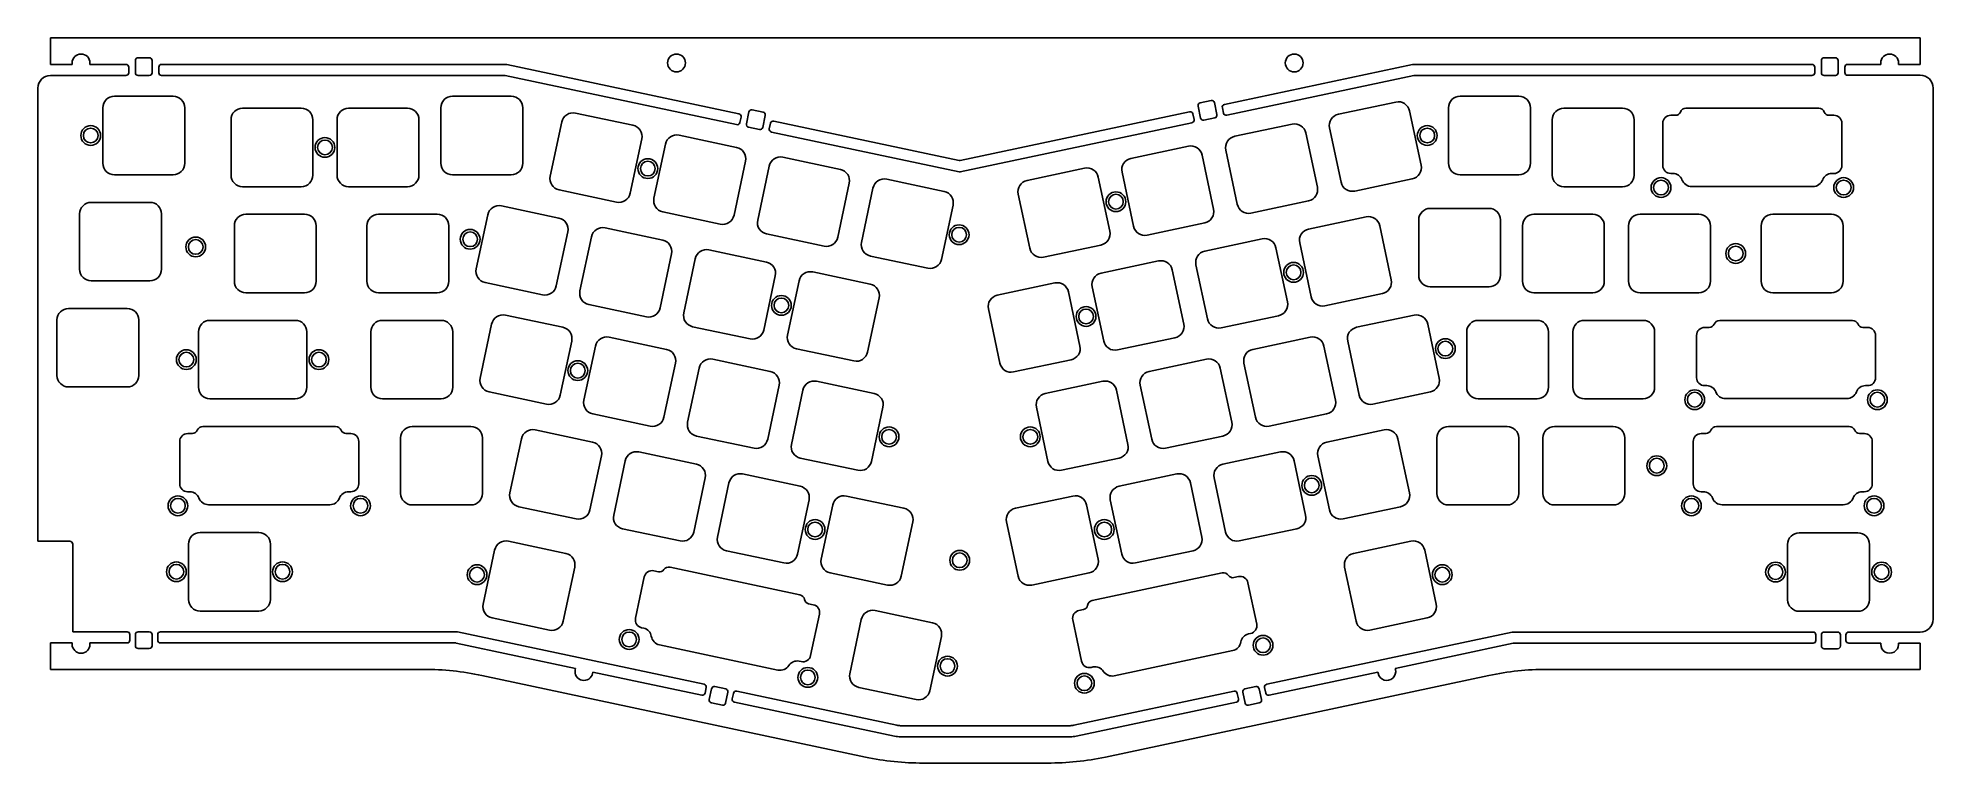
# Model space of a CAD drawing. Header units: millimetres. Extents: x -19 to 321, y -113 to 18.
import ezdxf

# ---------------------------------------------------------------- set-up
doc = ezdxf.new("R2010")
doc.units = ezdxf.units.MM
doc.layers.add('BLACK', color=7, linetype='CONTINUOUS')

msp = doc.modelspace()

# ---------------------------------------------------------------- linework, layer by layer
at = {"layer": 'BLACK', "linetype": 'Continuous'}
for p, q in [((-16.75875, 17.530001), (-16.75875, 12.780001)), ((319.03875, 17.530001), (-16.75875, 17.530001)), ((319.03875, 12.780001), (319.03875, 17.530001)), ((0.999957, 13.980014), (-1.000043, 13.980001)), ((303.77872, 13.980001), (301.77875, 13.980082)), ((-16.75875, 12.780001), (-12.85875, 12.780001)), ((-3.200002, 10.780005), (-16.75875, 10.780004)), ((-12.85875, 12.780001), (-12.85875, 13.030001)), ((-9.65875, 13.030001), (-9.65875, 12.779998)), ((-9.65875, 12.779998), (-3.200074, 12.779998)), ((-2.700045, 12.279977), (-2.700031, 11.279983)), ((-1.5, 13.471729), (-1.500013, 11.279976)), ((-1.000041, 10.780001), (0.99996, 10.780001)), ((1.499931, 11.279955), (1.5, 13.479955)), ((2.7, 12.279977), (2.699987, 11.279977)), ((65.081899, 12.779996), (3.199959, 12.779932)), ((3.19996, 10.780001), (64.924116, 10.780001)), ((64.924116, 10.780001), (106.465753, 1.950054)), ((106.877657, 3.907182), (65.185729, 12.769075)), ((194.083121, 5.587642), (227.873207, 12.769927)), ((228.079526, 10.76912), (194.499067, 3.631373)), ((227.9729, 12.780001), (299.5787, 12.780001)), ((299.573223, 10.779982), (228.180968, 10.780012)), ((300.078787, 12.276418), (300.07875, 11.279982)), ((301.27875, 13.480101), (301.27875, 11.280101)), ((301.278763, 11.280101), (301.27875, 11.280101)), ((301.778909, 10.779964), (303.784186, 10.780001)), ((304.278731, 11.280088), (304.278787, 13.483352)), ((305.478787, 11.328082), (305.47875, 12.280082)), ((305.97875, 12.780082), (311.93875, 12.780001)), ((319.0388, 10.827985), (305.9789, 10.827986)), ((311.93875, 12.780001), (311.93875, 13.030001)), ((315.13875, 13.030001), (315.13875, 12.780001)), ((315.13875, 12.780001), (319.03875, 12.780001)), ((-19.008749, 8.530005), (-19.00875, -72.869999)), ((5.275, 7.050001), (-5.275001, 7.050001)), ((65.984999, 7.050001), (55.434998, 7.050001)), ((246.944999, 7.050001), (236.394998, 7.050001)), ((321.336684, 8.530001), (321.33675, 8.530001)), ((321.336731, -86.869899), (321.33675, 8.530001)), ((-7.35, 4.975001), (-7.35, -4.975)), ((7.35, 4.975001), (7.35, -4.974999)), ((28.294999, 4.910002), (17.744998, 4.910002)), ((47.344999, 4.910002), (36.794998, 4.910002)), ((53.359999, 4.975001), (53.359999, -4.975)), ((68.059999, 4.975001), (68.059999, -4.974999)), ((87.835505, 1.839206), (77.516047, 4.032675)), ((108.686069, 4.238449), (108.228667, 2.086571)), ((111.235373, 4.20773), (109.273776, 4.624702)), ((111.163094, 1.462733), (111.620529, 3.614625)), ((146.631375, -4.498537), (187.822939, 4.256999)), ((188.415997, 3.871862), (188.416011, 3.871865)), ((188.416011, 3.871865), (188.623912, 2.893765)), ((189.340292, 5.295149), (189.797725, 3.143313)), ((191.681878, 6.304051), (189.725418, 5.888137)), ((192.732137, 3.76697), (192.274732, 5.918896)), ((193.905959, 4.016465), (193.697919, 4.994599)), ((193.905986, 4.016471), (193.905959, 4.016465)), ((224.86395, 6.012676), (214.544492, 3.819207)), ((227.325023, 4.414436), (229.393745, -5.318132)), ((234.319999, 4.975001), (234.319999, -4.975)), ((249.019999, 4.975001), (249.019999, -4.974999)), ((265.574999, 4.910001), (255.024998, 4.910001)), ((274.236511, 3.63544), (275.090074, 3.63544)), ((275.090074, 3.635452), (275.090074, 3.63544)), ((276.947374, 4.8876), (300.802574, 4.8876)), ((276.947374, 4.887589), (276.947374, 4.8876)), ((302.659774, 3.63544), (303.525374, 3.63544)), ((15.669999, 2.835002), (15.669999, -7.114999)), ((30.369999, 2.835002), (30.369999, -7.114998)), ((34.719999, 2.835002), (34.719999, -7.114999)), ((49.419999, 2.835002), (49.419999, -7.114998)), ((75.054975, 2.434435), (72.986253, -7.298134)), ((106.469217, -2.121511), (96.149759, 0.071958)), ((107.054909, 2.336122), (107.262784, 3.314149)), ((108.61383, 1.493466), (110.570028, 1.077657)), ((110.570034, 1.077685), (110.570028, 1.077657)), ((112.33692, 1.213369), (112.544829, 2.191603)), ((146.423511, -6.54323), (112.722122, 0.620222)), ((113.142871, 2.575423), (146.423458, -4.498538)), ((188.235102, 2.299926), (146.625238, -6.544522)), ((189.797751, 3.143319), (189.797725, 3.143313)), ((190.390859, 2.758147), (192.350047, 3.17453)), ((206.230239, 2.051959), (195.910781, -0.14151)), ((208.691312, 0.453719), (210.760034, -9.278849)), ((212.946253, 1.358134), (215.014975, -8.374435)), ((252.949999, 2.835001), (252.949999, -7.115)), ((267.649999, 2.835001), (267.649999, -7.114999)), ((272.799484, -5.39044), (272.799484, 2.2103)), ((304.950364, 2.21044), (304.950364, -5.3904)), ((89.433745, -0.621867), (87.365023, -10.354435)), ((93.688687, -1.526282), (91.619965, -11.258851)), ((187.596527, -1.908759), (177.277069, -4.102228)), ((194.312542, -2.602583), (196.381264, -12.335152)), ((108.067457, -4.582584), (105.998735, -14.315152)), ((112.322399, -5.487), (110.253677, -15.219569)), ((125.102929, -6.082229), (114.783471, -3.88876)), ((168.962815, -5.869477), (158.643357, -8.062946)), ((175.67883, -6.563301), (177.747552, -16.29587)), ((190.0576, -3.506999), (192.126322, -13.239567)), ((5.275, -7.049999), (-5.275, -7.049999)), ((28.294999, -9.189998), (17.744999, -9.189998)), ((47.344999, -9.189998), (36.794999, -9.189998)), ((65.984999, -7.049999), (55.434999, -7.049999)), ((84.90395, -11.952675), (74.584493, -9.759206)), ((126.701169, -8.543302), (124.632447, -18.27587)), ((130.956111, -9.447718), (128.887389, -19.180287)), ((143.736641, -10.042947), (133.417183, -7.849478)), ((171.423888, -7.467717), (173.49261, -17.200285)), ((227.795505, -7.779205), (217.476048, -9.972674)), ((246.944999, -7.049999), (236.394999, -7.049999)), ((265.574999, -9.189999), (255.024999, -9.189999)), ((274.628574, -6.81544), (274.224474, -6.81544)), ((299.750424, -9.15191), (277.999574, -9.15191)), ((303.513457, -6.81544), (303.121324, -6.81544)), ((1.115, -11.999998), (-9.435001, -11.999998)), ((74.555505, -14.810794), (64.236047, -12.617325)), ((145.334881, -12.50402), (143.266159, -22.236588)), ((157.045118, -10.524019), (159.11384, -20.256588)), ((209.161794, -11.739922), (198.842337, -13.933391)), ((241.584999, -13.079998), (231.034998, -13.079998)), ((-11.51, -14.074998), (-11.51, -24.024999)), ((3.19, -14.074998), (3.19, -24.024998)), ((16.269999, -16.214998), (16.269999, -26.164999)), ((28.894999, -14.139998), (18.344998, -14.139998)), ((30.969999, -16.214998), (30.969999, -26.164998)), ((40.082499, -16.214998), (40.082499, -26.164999)), ((52.707499, -14.139998), (42.157498, -14.139998)), ((54.782499, -16.214998), (54.782499, -26.164998)), ((61.774975, -14.215565), (59.706253, -23.948134)), ((93.189217, -18.771511), (82.869759, -16.578042)), ((103.537662, -15.913392), (93.218205, -13.719923)), ((190.528082, -15.70064), (180.208625, -17.894109)), ((219.503951, -14.597323), (209.184493, -16.790792)), ((221.965024, -16.195563), (224.033746, -25.928131)), ((228.959999, -15.154998), (228.959999, -25.104999)), ((243.659999, -15.154998), (243.659999, -25.104998)), ((247.589999, -16.214998), (247.589999, -26.164999)), ((260.214999, -14.139998), (249.664998, -14.139998)), ((262.289999, -16.214998), (262.289999, -26.164998)), ((266.64, -16.214999), (266.64, -26.165)), ((279.265, -14.139999), (268.714999, -14.139999)), ((281.34, -16.214999), (281.34, -26.164999)), ((290.459999, -16.214999), (290.459999, -26.165)), ((303.084999, -14.139999), (292.534998, -14.139999)), ((305.159999, -16.214999), (305.159999, -26.164999)), ((76.153745, -17.271867), (74.085023, -27.004435)), ((80.408687, -18.176282), (78.339965, -27.908851)), ((122.171374, -19.87411), (111.851917, -17.680641)), ((171.89437, -19.661358), (161.574913, -21.854827)), ((200.870239, -18.558041), (190.550781, -20.75151)), ((203.331312, -20.156281), (205.400034, -29.888849)), ((207.586254, -19.251865), (209.654976, -28.984434)), ((94.787457, -21.232584), (92.718735, -30.965152)), ((99.042399, -22.137), (96.973677, -31.869569)), ((111.822929, -22.732229), (101.503471, -20.53876)), ((140.805086, -23.834828), (130.485629, -21.641359)), ((182.236527, -22.518759), (171.917069, -24.712228)), ((188.952542, -23.212583), (191.021264, -32.945152)), ((1.115, -26.099998), (-9.435, -26.099998)), ((71.62395, -28.602675), (61.304493, -26.409206)), ((113.421169, -25.193302), (111.352447, -34.92587)), ((117.676111, -26.097718), (115.607389, -35.830287)), ((130.456641, -26.692947), (120.137183, -24.499478)), ((163.602815, -26.479477), (153.283357, -28.672946)), ((170.31883, -27.173301), (172.387552, -36.90587)), ((184.6976, -24.116999), (186.766322, -33.849567)), ((241.584999, -27.179998), (231.034999, -27.179998)), ((28.894999, -28.239998), (18.344999, -28.239998)), ((52.707499, -28.239998), (42.157499, -28.239998)), ((90.257662, -32.563392), (79.938205, -30.369923)), ((132.054881, -29.15402), (129.986159, -38.886588)), ((166.063888, -28.077717), (168.13261, -37.810285)), ((222.435506, -28.389204), (212.116049, -30.582673)), ((260.214999, -28.239998), (249.664999, -28.239998)), ((279.265, -28.239999), (268.715, -28.239999)), ((303.084999, -28.239999), (292.534999, -28.239999)), ((-15.579999, -33.124998), (-15.579999, -43.074999)), ((-2.954999, -31.049998), (-13.505, -31.049998)), ((-0.879999, -33.124998), (-0.879999, -43.074998)), ((27.207499, -33.189998), (11.895028, -33.189998)), ((53.401249, -33.189998), (42.851248, -33.189998)), ((62.474975, -33.845565), (60.406253, -43.578134)), ((75.255505, -34.440794), (64.936047, -32.247325)), ((151.685118, -31.134019), (153.75384, -40.866588)), ((203.801794, -32.349922), (193.482337, -34.543391)), ((228.123951, -32.247324), (217.804493, -34.440793)), ((230.585024, -33.845564), (232.653746, -43.578132)), ((250.204999, -33.189999), (239.654998, -33.189999)), ((269.255, -33.189999), (258.704999, -33.189999)), ((283.008625, -33.212399), (306.863825, -33.212399)), ((283.008625, -33.21241), (283.008625, -33.212399)), ((9.820029, -35.264998), (9.820029, -45.214999)), ((29.282499, -35.264998), (29.282499, -45.214998)), ((40.776249, -35.264998), (40.776249, -45.214999)), ((55.476249, -35.264998), (55.476249, -45.214998)), ((76.853745, -36.901867), (74.785023, -46.634435)), ((93.889217, -38.401511), (83.569759, -36.208042)), ((108.891374, -36.52411), (98.571917, -34.330641)), ((185.168082, -36.31064), (174.848625, -38.504109)), ((209.490239, -36.208041), (199.170781, -38.40151)), ((216.206254, -36.901866), (218.274976, -46.634435)), ((237.579999, -35.264999), (237.579999, -45.215)), ((252.279999, -35.264999), (252.279999, -45.214999)), ((256.63, -35.264999), (256.63, -45.215)), ((271.33, -35.264999), (271.33, -45.214999)), ((278.860735, -43.490439), (278.860735, -35.889699)), ((280.297762, -34.464559), (281.151325, -34.464559)), ((281.151325, -34.464547), (281.151325, -34.464559)), ((308.721025, -34.464559), (309.586625, -34.464559)), ((311.011615, -35.889559), (311.011615, -43.490399)), ((81.108687, -37.806282), (79.039965, -47.538851)), ((112.522929, -42.362229), (102.203471, -40.16876)), ((127.525086, -40.484828), (117.205629, -38.291359)), ((166.53437, -40.271358), (156.214913, -42.464827)), ((190.856527, -40.168759), (180.537069, -42.362228)), ((211.951312, -37.806281), (214.020034, -47.538849)), ((95.487457, -40.862584), (93.418735, -50.595152)), ((99.742399, -41.767), (97.673677, -51.499569)), ((131.156641, -46.322947), (120.837183, -44.129478)), ((172.222815, -44.129477), (161.903357, -46.322946)), ((193.3176, -41.766999), (195.386322, -51.499567)), ((197.572542, -40.862583), (199.641264, -50.595152)), ((-2.954999, -45.149998), (-13.504999, -45.149998)), ((27.207499, -47.289998), (11.895029, -47.289998)), ((53.401249, -47.289998), (42.851249, -47.289998)), ((72.32395, -48.232675), (62.004493, -46.039206)), ((114.121169, -44.823302), (112.052447, -54.55587)), ((118.376111, -45.727718), (116.307389, -55.460287)), ((174.683888, -45.727717), (176.75261, -55.460285)), ((178.93883, -44.823301), (181.007552, -54.55587)), ((231.055506, -46.039205), (220.736049, -48.232674)), ((250.204999, -47.289999), (239.654999, -47.289999)), ((269.255, -47.289999), (258.705, -47.289999)), ((280.689825, -44.915439), (280.285725, -44.915439)), ((305.811675, -47.251909), (284.060825, -47.251909)), ((309.574708, -44.915439), (309.182575, -44.915439)), ((90.957662, -52.193392), (80.638205, -49.999923)), ((132.754881, -48.78402), (130.686159, -58.516588)), ((160.305118, -48.784019), (162.37384, -58.516588)), ((212.421794, -49.999922), (202.102337, -52.193391)), ((7.891511, -53.514558), (8.745074, -53.514558)), ((8.745074, -53.514546), (8.745074, -53.514558)), ((10.602374, -52.262398), (34.457574, -52.262398)), ((10.602374, -52.262409), (10.602374, -52.262398)), ((36.314774, -53.514558), (37.180374, -53.514558)), ((46.136249, -54.314998), (46.136249, -64.264999)), ((58.761249, -52.239998), (48.211248, -52.239998)), ((60.836249, -54.314998), (60.836249, -64.264998)), ((80.605505, -55.050794), (70.286047, -52.857325)), ((109.591374, -56.15411), (99.271917, -53.960641)), ((193.788082, -53.96064), (183.468625, -56.154109)), ((222.76395, -52.857323), (212.444492, -55.050792)), ((232.22, -54.314999), (232.22, -64.265)), ((244.845, -52.239999), (234.294999, -52.239999)), ((246.92, -54.314999), (246.92, -64.264999)), ((251.27, -54.314999), (251.27, -64.265)), ((263.895, -52.239999), (253.344999, -52.239999)), ((265.97, -54.314999), (265.97, -64.264999)), ((279.701514, -53.514561), (280.555077, -53.514561)), ((280.555077, -53.514549), (280.555077, -53.514561)), ((282.412377, -52.262401), (306.267577, -52.262401)), ((282.412377, -52.262412), (282.412377, -52.262401)), ((308.124777, -53.514561), (308.990377, -53.514561)), ((6.454484, -62.540438), (6.454484, -54.939698)), ((38.605364, -54.939558), (38.605364, -62.540398)), ((67.824975, -54.455565), (65.756253, -64.188134)), ((82.203745, -57.511867), (80.135023, -67.244435)), ((99.239217, -59.011511), (88.919759, -56.818042)), ((204.130239, -56.818041), (193.810781, -59.01151)), ((210.846253, -57.511865), (212.914975, -67.244434)), ((225.225023, -54.455563), (227.293745, -64.188131)), ((278.264487, -62.540441), (278.264487, -54.939701)), ((310.415367, -54.939561), (310.415367, -62.540401)), ((86.458687, -58.416282), (84.389965, -68.148851)), ((117.872929, -62.972229), (107.553471, -60.77876)), ((128.225086, -60.114828), (117.905629, -57.921359)), ((175.15437, -57.921358), (164.834913, -60.114827)), ((185.496527, -60.778759), (175.177069, -62.972228)), ((206.591312, -58.416281), (208.660034, -68.148849)), ((8.283574, -63.965438), (7.879474, -63.965438)), ((37.168457, -63.965438), (36.776324, -63.965438)), ((100.837457, -61.472584), (98.768735, -71.205152)), ((105.092399, -62.377), (103.023677, -72.109569)), ((187.9576, -62.376999), (190.026322, -72.109567)), ((192.212542, -61.472583), (194.281264, -71.205152)), ((280.093577, -63.965441), (279.689477, -63.965441)), ((308.97846, -63.965441), (308.586327, -63.965441)), ((33.405424, -66.301908), (11.654574, -66.301908)), ((58.761249, -66.339998), (48.211249, -66.339998)), ((77.67395, -68.842675), (67.354493, -66.649206)), ((119.471169, -65.433302), (117.402447, -75.16587)), ((123.726111, -66.337718), (121.657389, -76.070287)), ((136.506641, -66.932947), (126.187183, -64.739478)), ((166.862815, -64.739477), (156.543357, -66.932946)), ((169.323888, -66.337717), (171.39261, -76.070285)), ((173.57883, -65.433301), (175.647552, -75.16587)), ((225.695505, -66.649204), (215.376048, -68.842673)), ((244.845, -66.339999), (234.295, -66.339999)), ((263.895, -66.339999), (253.345, -66.339999)), ((305.215427, -66.301911), (283.464577, -66.301911)), ((20.661249, -71.289998), (10.111248, -71.289998)), ((96.307662, -72.803392), (85.988205, -70.609923)), ((138.104881, -69.39402), (136.036159, -79.126588)), ((154.945118, -69.394019), (157.01384, -79.126588)), ((207.061794, -70.609922), (196.742337, -72.803391)), ((307.8406, -71.337998), (297.290599, -71.337998)), ((-19.00875, -72.869999), (-13.260039, -72.869999)), ((-12.760013, -73.370026), (-12.76, -89.119999)), ((8.036249, -73.364998), (8.036249, -83.314999)), ((22.736249, -73.364998), (22.736249, -83.314998)), ((63.014975, -74.445565), (60.946253, -84.178134)), ((75.795505, -75.040794), (65.476047, -72.847325)), ((114.941374, -76.76411), (104.621917, -74.570641)), ((188.428082, -74.57064), (178.108625, -76.764109)), ((227.57395, -72.847324), (217.254492, -75.040793)), ((230.035023, -74.445564), (232.103745, -84.178132)), ((295.2156, -73.412998), (295.2156, -83.362999)), ((309.9156, -73.412998), (309.9156, -83.362998)), ((77.393745, -77.501867), (75.325023, -87.234435)), ((91.593948, -78.167397), (92.428858, -78.344863)), ((94.505908, -77.506231), (94.50591, -77.50622)), ((94.50591, -77.50622), (117.839817, -82.465995)), ((215.656253, -77.501866), (217.724975, -87.234435)), ((88.311737, -86.697266), (89.89202, -79.26262)), ((92.428861, -78.344851), (92.428858, -78.344863)), ((133.575086, -80.724828), (123.255629, -78.531359)), ((169.79437, -78.531358), (159.474913, -80.724827)), ((170.341901, -83.505861), (193.675808, -78.546086)), ((195.752762, -79.384749), (196.599447, -79.204781)), ((198.289571, -80.302369), (199.869875, -87.737113)), ((119.396094, -84.076926), (120.242779, -84.256894)), ((170.341903, -83.505871), (170.341901, -83.505861)), ((20.661249, -85.389998), (10.111249, -85.389998)), ((72.86395, -88.832675), (62.544493, -86.639206)), ((89.804583, -88.471415), (89.409313, -88.387398)), ((121.340355, -85.947027), (119.760052, -93.38177)), ((128.864974, -86.905565), (126.796252, -96.638134)), ((141.645504, -87.500794), (131.326046, -85.307325)), ((168.421577, -94.421696), (166.841294, -86.98705)), ((167.950616, -85.294278), (168.785526, -85.116812)), ((168.785524, -85.116801), (168.785526, -85.116812)), ((230.505505, -86.639205), (220.186048, -88.832674)), ((307.8406, -85.437998), (297.2906, -85.437998)), ((-16.75875, -91.119999), (-16.75875, -95.869999)), ((-12.85875, -91.119999), (-16.75875, -91.119999)), ((-12.85875, -91.369999), (-12.85875, -91.119999)), ((-12.76, -89.119999), (-3.000073, -89.119998)), ((-9.65875, -91.12), (-9.65875, -91.369999)), ((-3.000003, -91.12), (-9.65875, -91.12)), ((-2.500043, -89.620022), (-2.500031, -90.620022)), ((-1.500073, -89.620031), (-1.500071, -91.620039)), ((0.999889, -89.119997), (-1.000045, -89.120001)), ((1.49993, -91.620026), (1.499916, -89.620015)), ((2.5, -89.620029), (2.5, -90.620039)), ((56.222799, -89.119999), (2.999959, -89.120068)), ((2.99996, -91.119999), (56.0126, -91.119998)), ((56.116596, -91.130925), (77.532183, -95.682949)), ((56.326818, -89.130932), (56.326819, -89.130927)), ((100.617961, -98.545301), (56.326819, -89.130927)), ((113.891681, -95.979954), (92.616139, -91.457698)), ((143.243744, -89.961867), (141.175022, -99.694435)), ((198.76065, -89.429762), (198.377086, -89.511291)), ((245.723003, -89.179872), (201.662137, -98.545293)), ((224.747817, -95.682949), (245.937635, -91.178913)), ((299.7787, -89.167999), (245.8314, -89.168)), ((245.8314, -89.168006), (245.8314, -89.168)), ((246.044427, -91.167989), (299.784267, -91.168018)), ((300.27875, -90.667918), (300.278787, -89.664513)), ((301.27875, -89.667899), (301.27875, -91.667899)), ((301.278763, -91.667899), (301.27875, -91.667899)), ((304.186517, -89.167999), (301.77875, -89.167918)), ((304.686534, -91.667987), (304.686487, -89.664246)), ((305.686528, -90.667999), (305.686528, -89.667899)), ((305.686606, -90.667999), (305.686528, -90.667999)), ((311.93875, -91.167992), (306.1866, -91.167993)), ((306.195101, -89.168002), (319.026959, -89.167999)), ((311.93875, -91.352381), (311.93875, -91.167992)), ((315.13875, -91.167999), (315.13875, -91.369999)), ((319.03875, -91.167999), (315.13875, -91.167999)), ((319.03875, -95.869999), (319.03875, -91.167999)), ((-1.000114, -92.119997), (0.99996, -92.119997)), ((118.058262, -94.47692), (117.674698, -94.395391)), ((195.565628, -92.497553), (174.290086, -97.019809)), ((301.784982, -92.167999), (304.191976, -92.168002)), ((-16.75875, -95.869999), (50.3107, -95.869999)), ((60.70632, -96.962619), (129.586349, -111.603531)), ((77.532183, -95.682949), (77.480233, -95.927491)), ((80.610289, -96.592748), (80.662255, -96.348266)), ((80.662255, -96.348266), (100.202028, -100.501552)), ((170.506971, -95.435267), (170.111702, -95.519284)), ((172.693567, -111.603538), (241.573848, -96.962582)), ((202.078093, -100.501548), (221.617745, -96.348267)), ((221.617745, -96.348267), (221.665916, -96.574896)), ((224.797112, -95.914866), (224.747817, -95.682949)), ((251.9691, -95.869999), (319.03875, -95.869999)), ((100.202034, -100.501524), (100.202028, -100.501552)), ((100.795095, -100.116506), (101.003089, -99.138404)), ((101.98116, -99.34625), (101.56534, -101.302525)), ((101.950525, -101.89566), (103.906694, -102.311458)), ((104.530461, -99.376892), (102.574198, -98.961085)), ((104.499763, -101.926353), (104.915607, -99.969962)), ((105.89376, -100.17785), (105.685842, -101.156025)), ((106.071026, -101.749159), (134.824391, -107.860855)), ((106.486748, -99.792759), (106.48675, -99.792751)), ((135.234552, -105.903283), (106.48675, -99.792751)), ((138.713949, -101.292675), (128.394492, -99.099206)), ((195.793245, -99.792732), (167.039824, -105.904468)), ((167.455502, -107.860849), (196.212379, -101.748386)), ((196.594187, -101.156162), (196.385141, -100.172675)), ((197.364388, -99.969942), (197.780217, -101.926257)), ((199.705981, -98.961146), (197.749517, -99.376962)), ((197.780224, -101.926255), (197.780217, -101.926257)), ((198.373256, -102.311375), (200.332644, -101.894895)), ((200.714664, -101.302545), (200.297744, -99.341094)), ((201.276996, -99.138383), (201.486329, -100.123009)), ((135.922103, -107.976232), (166.365762, -107.976217)), ((166.3577, -105.976165), (135.9222, -105.976166)), ((166.3577, -105.976159), (166.3577, -105.976165)), ((139.982093, -112.696174), (162.297793, -112.696177))]:
    msp.add_line(p, q, dxfattribs=at)
at = {"layer": 'BLACK'}
for centre, radius in [((95.67375, 13.030001), 1.6), ((206.60625, 13.030001), 1.6), ((-9.525009, 0.000001), 1.775), ((-9.525009, 0.000001), 1.325), ((230.487031, 0.00039), 1.775), ((230.487031, 0.00039), 1.325), ((32.545039, -2.139998), 1.775), ((32.545039, -2.139998), 1.325), ((90.526893, -5.940362), 1.775), ((90.526893, -5.940362), 1.325), ((174.585759, -11.881791), 1.775), ((272.474999, -9.34), 1.775), ((272.474999, -9.34), 1.325), ((305.274999, -9.34), 1.775), ((305.274999, -9.34), 1.325), ((174.585759, -11.881791), 1.325), ((58.613137, -18.629639), 1.775), ((146.428168, -17.822554), 1.775), ((146.428168, -17.822554), 1.325), ((9.332478, -19.999367), 1.775), ((9.332478, -19.999367), 1.325), ((58.613137, -18.629639), 1.325), ((285.896291, -21.190001), 1.775), ((285.896291, -21.190001), 1.325), ((206.493176, -24.570359), 1.775), ((206.493176, -24.570359), 1.325), ((114.514275, -30.51179), 1.775), ((114.514275, -30.51179), 1.325), ((169.225253, -32.491898), 1.775), ((169.225253, -32.491898), 1.325), ((233.746895, -38.259643), 1.775), ((233.746895, -38.259643), 1.325), ((7.644799, -40.240001), 1.775), ((7.644799, -40.240001), 1.325), ((31.457729, -40.239998), 1.775), ((31.457729, -40.239998), 1.325), ((77.946893, -42.220365), 1.775), ((77.946893, -42.220365), 1.325), ((278.53625, -47.439999), 1.775), ((278.53625, -47.439999), 1.325), ((311.33625, -47.439999), 1.775), ((311.33625, -47.439999), 1.325), ((133.848036, -54.102516), 1.775), ((133.848036, -54.102516), 1.325), ((159.212005, -54.10252), 1.775), ((159.212005, -54.10252), 1.325), ((271.7175, -59.290003), 1.775), ((209.75328, -62.830336), 1.775), ((271.7175, -59.290003), 1.325), ((209.75328, -62.830336), 1.325), ((6.129999, -66.489998), 1.775), ((6.129999, -66.489998), 1.325), ((38.929999, -66.489998), 1.775), ((38.929999, -66.489998), 1.325), ((277.940002, -66.490001), 1.775), ((277.940002, -66.490001), 1.325), ((310.740002, -66.490001), 1.775), ((310.740002, -66.490001), 1.325), ((120.56427, -70.751789), 1.775), ((120.56427, -70.751789), 1.325), ((172.485762, -70.751791), 1.775), ((172.485762, -70.751791), 1.325), ((146.539123, -76.272917), 1.775), ((5.861241, -78.340003), 1.775), ((5.861241, -78.340003), 1.325), ((24.915046, -78.340007), 1.775), ((24.915046, -78.340007), 1.325), ((59.85314, -78.859637), 1.775), ((59.85314, -78.859637), 1.325), ((146.539123, -76.272917), 1.325), ((233.196897, -78.85964), 1.775), ((233.196897, -78.85964), 1.325), ((293.040595, -78.388001), 1.775), ((293.040595, -78.388001), 1.325), ((312.090643, -78.388003), 1.775), ((312.090643, -78.388003), 1.325), ((87.173183, -90.493054), 1.775), ((87.173183, -90.493054), 1.325), ((201.008584, -91.532909), 1.775), ((201.008584, -91.532909), 1.325), ((144.34401, -95.281875), 1.775), ((144.34401, -95.281875), 1.325), ((119.256424, -97.312557), 1.775), ((119.256424, -97.312557), 1.325), ((168.925343, -98.352412), 1.775), ((168.925343, -98.352412), 1.325)]:
    msp.add_circle(centre, radius, dxfattribs=at)
for centre, radius, start, end in [((-11.25875, 13.030001), 1.6, 0, 180), ((-1.000039, 13.479971), 0.500029, 90.00045834, 180.94445175), ((0.999991, 13.480001), 0.500013, 359.99472888, 90.00389601), ((301.778691, 13.480101), 0.499941, 89.99323884, 180), ((303.778691, 13.479901), 0.5001, 0.39537328, 89.99667751), ((313.53875, 13.030001), 1.6, 0, 180), ((-16.75875, 8.530005), 2.249999, 90, 180), ((-3.200109, 12.280001), 0.499997, 359.99725015, 89.99598927), ((-3.199999, 11.279971), 0.499968, 269.9996562, 0.00137519), ((-1.000009, 11.280001), 0.5, 180.00286477, 269.99633307), ((0.999961, 11.279971), 0.49997, 269.9998854, 359.99816643), ((3.199991, 11.280001), 0.5, 180.00275018, 269.99644766), ((3.199991, 12.280001), 0.499991, 90.00366744, 180.00275025), ((65.081891, 12.281401), 0.498595, 77.97980256, 89.99908068), ((227.972891, 12.281801), 0.498201, 89.99896495, 101.54210831), ((228.183291, 10.280901), 0.499124, 90.26666841, 101.99897238), ((299.578591, 11.280101), 0.500159, 269.38504249, 359.98636794), ((299.578691, 12.279901), 0.5001, 359.60096067, 89.99896888), ((301.778891, 11.280101), 0.500137, 180, 270.00206208), ((303.778591, 11.280101), 0.50014, 270.64098483, 359.99851073), ((305.978691, 12.280101), 0.499941, 89.99323884, 180.0021775), ((305.978891, 11.328101), 0.500115, 180.00217679, 270.00103109), ((319.038791, 8.530101), 2.297884, 359.99750659, 89.99977559), ((-5.274996, 4.974997), 2.075004, 90.00013806, 179.99988955), ((5.275, 4.975001), 2.075, 0, 90), ((55.435003, 4.974997), 2.075004, 90.00013806, 179.99988955), ((65.984999, 4.975001), 2.075, 0, 90), ((236.395003, 4.974997), 2.075004, 90.00013806, 179.99988955), ((246.944999, 4.975001), 2.075, 0, 90), ((17.745003, 2.834998), 2.075004, 90.00013806, 179.99988955), ((28.294999, 2.835002), 2.075, 0, 90), ((36.795003, 2.834998), 2.075004, 90.00013806, 179.99988955), ((47.344999, 2.835002), 2.075, 0, 90), ((77.084634, 2.003014), 2.075004, 78.00012866, 167.9999011), ((106.773691, 3.418101), 0.500009, 348.00088842, 77.99903335), ((109.175091, 4.134501), 0.499948, 78.61761892, 167.99964519), ((111.131391, 3.718601), 0.500059, 347.99927057, 77.99838372), ((187.926891, 3.767901), 0.500023, 11.99981062, 101.99899247), ((189.829291, 5.399101), 0.499926, 101.99161375, 192.00135129), ((191.785791, 5.815201), 0.499772, 11.97391686, 102.00052984), ((192.242991, 3.663001), 0.500073, 282.36180556, 11.99975435), ((194.186891, 5.098601), 0.49991, 101.97994769, 192.0076001), ((194.395091, 4.120501), 0.500057, 192.00756778, 282.00096766), ((214.975914, 1.789548), 2.075004, 102.0001259, 191.99989835), ((225.295367, 3.983019), 2.075001, 12.00000808, 102.00000234), ((255.025003, 2.834997), 2.075004, 90.00013806, 179.99988955), ((265.574999, 2.835001), 2.075, 0, 90), ((274.224566, 2.210408), 1.425082, 89.51974267, 180.00434217), ((275.090123, 4.563829), 0.928376, 269.99697591, 337.97782841), ((276.947273, 3.812649), 1.07494, 89.99461656, 157.97750247), ((300.802539, 3.81261), 1.07499, 22.02370504, 89.99813454), ((302.659799, 4.5639), 0.92846, 202.02452102, 269.99845724), ((303.525399, 2.2105), 1.42494, 359.99758749, 90.00100523), ((87.404088, -0.19045), 2.075, 347.99999766, 77.99999192), ((95.718346, -1.957703), 2.075004, 78.00012866, 167.9999011), ((106.565691, 2.440101), 0.500146, 258.47341533, 348.00083996), ((108.717791, 1.982601), 0.500061, 167.99960949, 258.0008802), ((110.673991, 1.566701), 0.500031, 257.99849333, 347.99933334), ((112.826091, 1.109401), 0.500106, 168.00095321, 258.00103169), ((113.033691, 2.087601), 0.499802, 77.38446718, 167.98977648), ((188.134791, 2.789801), 0.500048, 281.5724001, 11.99978952), ((190.286891, 3.247301), 0.500081, 192.00135421, 281.99945172), ((206.661656, 0.022302), 2.075001, 12.00000808, 102.00000234), ((106.0378, -4.151167), 2.075, 347.99999766, 77.99999192), ((188.027944, -3.938416), 2.075001, 12.00000808, 102.00000234), ((196.342203, -2.171169), 2.075004, 102.0001259, 191.99989835), ((-5.274998, -4.974997), 2.075002, 180.00008284, 269.99994478), ((5.275, -4.974999), 2.075, 270, 0), ((55.435001, -4.974997), 2.075002, 180.00008284, 269.99994478), ((65.984999, -4.974999), 2.075, 270, 0), ((114.352058, -5.918421), 2.075004, 78.00012866, 167.9999011), ((124.671512, -8.111885), 2.075, 347.99999766, 77.99999192), ((146.527391, -4.009499), 0.499971, 258.0017317, 282.00400895), ((146.527491, -6.054499), 0.499677, 257.98911819, 281.28096821), ((169.394232, -7.899134), 2.075001, 12.00000808, 102.00000234), ((177.708491, -6.131887), 2.075004, 102.0001259, 191.99989835), ((227.364088, -5.749549), 2.075001, 282.00000808, 12.00000234), ((236.395001, -4.974997), 2.075002, 180.00008284, 269.99994478), ((246.944999, -4.974999), 2.075, 270, 0), ((274.224485, -5.390439), 1.425001, 180.00004021, 269.99955772), ((303.525239, -5.39036), 1.425125, 269.52631186, 359.99839184), ((17.745001, -7.114996), 2.075002, 180.00008284, 269.99994478), ((28.294999, -7.114998), 2.075, 270, 0), ((36.795001, -7.114996), 2.075002, 180.00008284, 269.99994478), ((47.344999, -7.114998), 2.075, 270, 0), ((75.015912, -7.729549), 2.075001, 168.00006316, 257.99994364), ((132.98577, -9.879139), 2.075004, 78.00012866, 167.9999011), ((143.305224, -12.072603), 2.075, 347.99999766, 77.99999192), ((159.074779, -10.092605), 2.075004, 102.0001259, 191.99989835), ((208.730377, -9.710266), 2.075001, 282.00000808, 12.00000234), ((217.044633, -7.943015), 2.075002, 192.00007763, 281.99993684), ((255.025001, -7.114997), 2.075002, 180.00008284, 269.99994478), ((265.574999, -7.114999), 2.075, 270, 0), ((274.62855, -8.540348), 1.724908, 20.54547839, 89.9992028), ((277.999461, -7.276915), 1.874995, 200.54692151, 270.00345303), ((299.750339, -7.27683), 1.875082, 270.0025973, 339.45098232), ((303.121329, -8.54038), 1.724936, 90.00016608, 159.45408213), ((-9.434996, -14.075002), 2.075004, 90.00013806, 179.99988955), ((1.115, -14.074998), 2.075, 0, 90), ((63.804634, -14.646986), 2.075004, 78.00012866, 167.9999011), ((85.335367, -9.923018), 2.075, 257.99999766, 347.99999192), ((93.649624, -11.690266), 2.075001, 168.00006316, 257.99994364), ((190.096665, -13.670984), 2.075001, 282.00000808, 12.00000234), ((198.410922, -11.903732), 2.075002, 192.00007763, 281.99993684), ((231.035003, -15.155002), 2.075004, 90.00013806, 179.99988955), ((241.584999, -15.154998), 2.075, 0, 90), ((18.345003, -16.215002), 2.075004, 90.00013806, 179.99988955), ((28.894999, -16.214998), 2.075, 0, 90), ((42.157503, -16.215002), 2.075004, 90.00013806, 179.99988955), ((52.707499, -16.214998), 2.075, 0, 90), ((74.124088, -16.84045), 2.075, 347.99999766, 77.99999192), ((82.438346, -18.607703), 2.075004, 78.00012866, 167.9999011), ((103.969079, -13.883735), 2.075, 257.99999766, 347.99999192), ((112.283336, -15.650984), 2.075001, 168.00006316, 257.99994364), ((179.77721, -15.86445), 2.075002, 192.00007763, 281.99993684), ((209.615915, -18.820451), 2.075004, 102.0001259, 191.99989835), ((219.935368, -16.62698), 2.075001, 12.00000808, 102.00000234), ((249.665003, -16.215002), 2.075004, 90.00013806, 179.99988955), ((260.214999, -16.214998), 2.075, 0, 90), ((268.715004, -16.215003), 2.075004, 90.00013806, 179.99988955), ((279.265, -16.214999), 2.075, 0, 90), ((292.535003, -16.215003), 2.075004, 90.00013806, 179.99988955), ((303.084999, -16.214999), 2.075, 0, 90), ((92.7578, -20.801167), 2.075, 347.99999766, 77.99999192), ((122.602791, -17.844453), 2.075, 257.99999766, 347.99999192), ((130.917048, -19.611702), 2.075001, 168.00006316, 257.99994364), ((161.143498, -19.825168), 2.075002, 192.00007763, 281.99993684), ((171.462953, -17.631702), 2.075001, 282.00000808, 12.00000234), ((201.301656, -20.587698), 2.075001, 12.00000808, 102.00000234), ((101.072058, -22.568421), 2.075004, 78.00012866, 167.9999011), ((111.391512, -24.761885), 2.075, 347.99999766, 77.99999192), ((141.236503, -21.805171), 2.075, 257.99999766, 347.99999192), ((182.667944, -24.548416), 2.075001, 12.00000808, 102.00000234), ((190.982203, -22.781169), 2.075004, 102.0001259, 191.99989835), ((-9.434998, -24.024996), 2.075002, 180.00008284, 269.99994478), ((1.115, -24.024998), 2.075, 270, 0), ((18.345001, -26.164996), 2.075002, 180.00008284, 269.99994478), ((28.894999, -26.164998), 2.075, 270, 0), ((42.157501, -26.164996), 2.075002, 180.00008284, 269.99994478), ((52.707499, -26.164998), 2.075, 270, 0), ((61.735912, -24.379549), 2.075001, 168.00006316, 257.99994364), ((72.055367, -26.573018), 2.075, 257.99999766, 347.99999192), ((119.70577, -26.529139), 2.075004, 78.00012866, 167.9999011), ((130.025224, -28.722603), 2.075, 347.99999766, 77.99999192), ((164.034232, -28.509134), 2.075001, 12.00000808, 102.00000234), ((172.348491, -26.741887), 2.075004, 102.0001259, 191.99989835), ((222.004089, -26.359548), 2.075001, 282.00000808, 12.00000234), ((231.035001, -25.104996), 2.075002, 180.00008284, 269.99994478), ((241.584999, -25.104998), 2.075, 270, 0), ((249.665001, -26.164996), 2.075002, 180.00008284, 269.99994478), ((260.214999, -26.164998), 2.075, 270, 0), ((268.715002, -26.164997), 2.075002, 180.00008284, 269.99994478), ((279.265, -26.164999), 2.075, 270, 0), ((292.535001, -26.164997), 2.075002, 180.00008284, 269.99994478), ((303.084999, -26.164999), 2.075, 270, 0), ((80.369624, -28.340266), 2.075001, 168.00006316, 257.99994364), ((153.714779, -30.702605), 2.075004, 102.0001259, 191.99989835), ((203.370377, -30.320266), 2.075001, 282.00000808, 12.00000234), ((211.684634, -28.553014), 2.075002, 192.00007763, 281.99993684), ((-13.504995, -33.125002), 2.075004, 90.00013806, 179.99988955), ((-2.954999, -33.124998), 2.075, 0, 90), ((11.895033, -35.265002), 2.075004, 90.00013806, 179.99988955), ((27.207499, -35.264998), 2.075, 0, 90), ((42.851253, -35.265002), 2.075004, 90.00013806, 179.99988955), ((53.401249, -35.264998), 2.075, 0, 90), ((64.504634, -34.276986), 2.075004, 78.00012866, 167.9999011), ((90.689079, -30.533735), 2.075, 257.99999766, 347.99999192), ((99.003336, -32.300984), 2.075001, 168.00006316, 257.99994364), ((184.736665, -34.280984), 2.075001, 282.00000808, 12.00000234), ((193.050922, -32.513732), 2.075002, 192.00007763, 281.99993684), ((228.555368, -34.276981), 2.075001, 12.00000808, 102.00000234), ((239.655003, -35.265003), 2.075004, 90.00013806, 179.99988955), ((250.204999, -35.264999), 2.075, 0, 90), ((258.705004, -35.265003), 2.075004, 90.00013806, 179.99988955), ((269.255, -35.264999), 2.075, 0, 90), ((281.151374, -33.53617), 0.928376, 269.99697591, 337.97782841), ((283.008524, -34.28735), 1.07494, 89.99461656, 157.97750247), ((306.86379, -34.287389), 1.07499, 22.02370504, 89.99813454), ((308.72105, -33.536099), 0.92846, 202.02452102, 269.99845724), ((74.824088, -36.47045), 2.075, 347.99999766, 77.99999192), ((83.138346, -38.237703), 2.075004, 78.00012866, 167.9999011), ((109.322791, -34.494453), 2.075, 257.99999766, 347.99999192), ((117.637048, -36.261702), 2.075001, 168.00006316, 257.99994364), ((174.41721, -36.47445), 2.075002, 192.00007763, 281.99993684), ((209.921656, -38.237698), 2.075001, 12.00000808, 102.00000234), ((218.235915, -36.470452), 2.075004, 102.0001259, 191.99989835), ((280.285817, -35.889591), 1.425082, 89.51974267, 180.00434217), ((309.58665, -35.889499), 1.42494, 359.99758749, 90.00100523), ((93.4578, -40.431167), 2.075, 347.99999766, 77.99999192), ((101.772058, -42.198421), 2.075004, 78.00012866, 167.9999011), ((127.956503, -38.455171), 2.075, 257.99999766, 347.99999192), ((166.102953, -38.241702), 2.075001, 282.00000808, 12.00000234), ((191.287944, -42.198416), 2.075001, 12.00000808, 102.00000234), ((199.602203, -40.431169), 2.075004, 102.0001259, 191.99989835), ((-13.504997, -43.074996), 2.075002, 180.00008284, 269.99994478), ((-2.954999, -43.074998), 2.075, 270, 0), ((62.435912, -44.009549), 2.075001, 168.00006316, 257.99994364), ((112.091512, -44.391885), 2.075, 347.99999766, 77.99999192), ((120.40577, -46.159139), 2.075004, 78.00012866, 167.9999011), ((155.783498, -40.435168), 2.075002, 192.00007763, 281.99993684), ((172.654232, -46.159134), 2.075001, 12.00000808, 102.00000234), ((180.968491, -44.391887), 2.075004, 102.0001259, 191.99989835), ((230.624089, -44.009549), 2.075001, 282.00000808, 12.00000234), ((280.285736, -43.490438), 1.425001, 180.00004021, 269.99955772), ((309.58649, -43.490359), 1.425125, 269.52631186, 359.99839184), ((11.895031, -45.214996), 2.075002, 180.00008284, 269.99994478), ((27.207499, -45.214998), 2.075, 270, 0), ((42.851251, -45.214996), 2.075002, 180.00008284, 269.99994478), ((53.401249, -45.214998), 2.075, 270, 0), ((72.755367, -46.203018), 2.075, 257.99999766, 347.99999192), ((81.069624, -47.970266), 2.075001, 168.00006316, 257.99994364), ((130.725224, -48.352603), 2.075, 347.99999766, 77.99999192), ((162.334779, -48.352605), 2.075004, 102.0001259, 191.99989835), ((211.990377, -47.970266), 2.075001, 282.00000808, 12.00000234), ((220.304634, -46.203015), 2.075002, 192.00007763, 281.99993684), ((239.655001, -45.214997), 2.075002, 180.00008284, 269.99994478), ((250.204999, -45.214999), 2.075, 270, 0), ((258.705002, -45.214997), 2.075002, 180.00008284, 269.99994478), ((269.255, -45.214999), 2.075, 270, 0), ((280.689801, -46.640347), 1.724908, 20.54547839, 89.9992028), ((284.060712, -45.376914), 1.874995, 200.54692151, 270.00345303), ((305.81159, -45.376829), 1.875082, 270.0025973, 339.45098232), ((309.18258, -46.640379), 1.724936, 90.00016608, 159.45408213), ((91.389079, -50.163735), 2.075, 257.99999766, 347.99999192), ((201.670922, -50.163732), 2.075002, 192.00007763, 281.99993684), ((7.879566, -54.93959), 1.425082, 89.51974267, 180.00434217), ((8.745123, -52.586169), 0.928376, 269.99697591, 337.97782841), ((10.602273, -53.337349), 1.07494, 89.99461656, 157.97750247), ((34.457539, -53.337388), 1.07499, 22.02370504, 89.99813454), ((36.314799, -52.586098), 0.92846, 202.02452102, 269.99845724), ((37.180399, -54.939498), 1.42494, 359.99758749, 90.00100523), ((48.211253, -54.315002), 2.075004, 90.00013806, 179.99988955), ((58.761249, -54.314998), 2.075, 0, 90), ((69.854634, -54.886986), 2.075004, 78.00012866, 167.9999011), ((99.703336, -51.930984), 2.075001, 168.00006316, 257.99994364), ((193.356665, -51.930984), 2.075001, 282.00000808, 12.00000234), ((223.195367, -54.88698), 2.075001, 12.00000808, 102.00000234), ((234.295004, -54.315003), 2.075004, 90.00013806, 179.99988955), ((244.845, -54.314999), 2.075, 0, 90), ((253.345004, -54.315003), 2.075004, 90.00013806, 179.99988955), ((263.895, -54.314999), 2.075, 0, 90), ((279.689569, -54.939593), 1.425082, 89.51974267, 180.00434217), ((280.555126, -52.586172), 0.928376, 269.99697591, 337.97782841), ((282.412276, -53.337352), 1.07494, 89.99461656, 157.97750247), ((306.267542, -53.337391), 1.07499, 22.02370504, 89.99813454), ((308.124802, -52.586101), 0.92846, 202.02452102, 269.99845724), ((308.990402, -54.939501), 1.42494, 359.99758749, 90.00100523), ((80.174088, -57.08045), 2.075, 347.99999766, 77.99999192), ((88.488346, -58.847703), 2.075004, 78.00012866, 167.9999011), ((110.022791, -54.124453), 2.075, 257.99999766, 347.99999192), ((118.337048, -55.891702), 2.075001, 168.00006316, 257.99994364), ((174.722953, -55.891702), 2.075001, 282.00000808, 12.00000234), ((183.03721, -54.12445), 2.075002, 192.00007763, 281.99993684), ((204.561656, -58.847698), 2.075001, 12.00000808, 102.00000234), ((212.875914, -57.080451), 2.075004, 102.0001259, 191.99989835), ((98.8078, -61.041167), 2.075, 347.99999766, 77.99999192), ((107.122058, -62.808421), 2.075004, 78.00012866, 167.9999011), ((128.656503, -58.085171), 2.075, 257.99999766, 347.99999192), ((164.403498, -58.085168), 2.075002, 192.00007763, 281.99993684), ((185.927944, -62.808416), 2.075001, 12.00000808, 102.00000234), ((194.242203, -61.041169), 2.075004, 102.0001259, 191.99989835), ((7.879485, -62.540437), 1.425001, 180.00004021, 269.99955772), ((8.28355, -65.690346), 1.724908, 20.54547839, 89.9992028), ((36.776329, -65.690378), 1.724936, 90.00016608, 159.45408213), ((37.180239, -62.540358), 1.425125, 269.52631186, 359.99839184), ((48.211251, -64.264996), 2.075002, 180.00008284, 269.99994478), ((58.761249, -64.264998), 2.075, 270, 0), ((67.785912, -64.619549), 2.075001, 168.00006316, 257.99994364), ((117.441512, -65.001885), 2.075, 347.99999766, 77.99999192), ((175.608491, -65.001887), 2.075004, 102.0001259, 191.99989835), ((225.264088, -64.619548), 2.075001, 282.00000808, 12.00000234), ((234.295002, -64.264997), 2.075002, 180.00008284, 269.99994478), ((244.845, -64.264999), 2.075, 270, 0), ((253.345002, -64.264997), 2.075002, 180.00008284, 269.99994478), ((263.895, -64.264999), 2.075, 270, 0), ((279.689488, -62.54044), 1.425001, 180.00004021, 269.99955772), ((280.093553, -65.690349), 1.724908, 20.54547839, 89.9992028), ((308.586332, -65.690381), 1.724936, 90.00016608, 159.45408213), ((308.990242, -62.540361), 1.425125, 269.52631186, 359.99839184), ((11.654461, -64.426913), 1.874995, 200.54692151, 270.00345303), ((33.405339, -64.426828), 1.875082, 270.0025973, 339.45098232), ((78.105367, -66.813018), 2.075, 257.99999766, 347.99999192), ((125.75577, -66.769139), 2.075004, 78.00012866, 167.9999011), ((136.075224, -68.962603), 2.075, 347.99999766, 77.99999192), ((156.974779, -68.962605), 2.075004, 102.0001259, 191.99989835), ((167.294232, -66.769134), 2.075001, 12.00000808, 102.00000234), ((214.944633, -66.813014), 2.075002, 192.00007763, 281.99993684), ((283.464464, -64.426916), 1.874995, 200.54692151, 270.00345303), ((305.215342, -64.426831), 1.875082, 270.0025973, 339.45098232), ((10.111253, -73.365002), 2.075004, 90.00013806, 179.99988955), ((20.661249, -73.364998), 2.075, 0, 90), ((86.419624, -68.580266), 2.075001, 168.00006316, 257.99994364), ((96.739079, -70.773735), 2.075, 257.99999766, 347.99999192), ((196.310922, -70.773732), 2.075002, 192.00007763, 281.99993684), ((206.630377, -68.580266), 2.075001, 282.00000808, 12.00000234), ((297.290604, -73.413002), 2.075004, 90.00013806, 179.99988955), ((307.8406, -73.412998), 2.075, 0, 90), ((-13.26004, -73.370026), 0.500027, 0, 89.99988541), ((65.044634, -74.876986), 2.075004, 78.00012866, 167.9999011), ((105.053336, -72.540984), 2.075001, 168.00006316, 257.99994364), ((187.996665, -72.540984), 2.075001, 282.00000808, 12.00000234), ((228.005367, -74.876981), 2.075001, 12.00000808, 102.00000234), ((75.364088, -77.07045), 2.075, 347.99999766, 77.99999192), ((91.285983, -79.558806), 1.425082, 77.51974185, 168.00432524), ((92.621929, -77.436772), 0.928376, 257.99699068, 325.97784425), ((94.282317, -78.55766), 1.074941, 77.99463687, 145.97750227), ((115.372791, -74.734453), 2.075, 257.99999766, 347.99999192), ((123.687048, -76.501702), 2.075001, 168.00006316, 257.99994364), ((169.362953, -76.501702), 2.075001, 282.00000808, 12.00000234), ((177.67721, -74.73445), 2.075002, 192.00007763, 281.99993684), ((217.685914, -77.070452), 2.075004, 102.0001259, 191.99989835), ((134.006503, -78.695171), 2.075, 257.99999766, 347.99999192), ((159.043498, -78.695168), 2.075002, 192.00007763, 281.99993684), ((193.899276, -79.597592), 1.07499, 34.02372459, 101.9980971), ((195.559749, -78.476573), 0.92846, 214.0245006, 281.99844459), ((196.895733, -80.598577), 1.42494, 11.99758464, 102.0010035), ((10.111251, -83.314996), 2.075002, 180.00008284, 269.99994478), ((20.661249, -83.314998), 2.075, 270, 0), ((62.975912, -84.609549), 2.075001, 168.00006316, 257.99994364), ((117.61628, -83.517487), 1.07499, 10.02372311, 77.9981505), ((119.589156, -83.16876), 0.92846, 190.02453805, 257.99846936), ((119.946541, -85.650701), 1.42494, 347.9975738, 78.00097632), ((168.592551, -84.208701), 0.928376, 281.99700495, 349.97786988), ((170.565297, -84.557342), 1.07494, 101.99462678, 169.97750508), ((230.074088, -84.609549), 2.075001, 282.00000808, 12.00000234), ((297.290602, -83.362996), 2.075002, 180.00008284, 269.99994478), ((307.8406, -83.362998), 2.075, 270, 0), ((73.295367, -86.803018), 2.075, 257.99999766, 347.99999192), ((89.705599, -86.993539), 1.425001, 168.00005955, 257.9995232), ((89.445931, -90.158625), 1.724908, 8.54548698, 77.99920581), ((130.894633, -87.336986), 2.075004, 78.00012866, 167.9999011), ((141.214087, -89.53045), 2.075, 347.99999766, 77.99999192), ((168.235212, -86.690653), 1.425082, 101.5197107, 192.00434885), ((198.475884, -88.033374), 1.425125, 281.52630332, 11.99839025), ((219.754633, -86.803015), 2.075002, 192.00007763, 281.99993684), ((319.038591, -86.869899), 2.29814, 269.70999573, 0), ((-11.25875, -91.369999), 1.6, 180, 0), ((-3.000109, -89.619999), 0.500001, 359.99736474, 89.99587471), ((-2.999999, -90.620029), 0.499968, 269.99954161, 0.00080219), ((-1.000109, -91.619999), 0.499998, 180.00458401, 269.99942704), ((-1.000049, -89.620029), 0.500024, 89.99954166, 180.00022917), ((0.999891, -89.619999), 0.500002, 359.99816663, 90.00022918), ((0.999961, -91.620029), 0.499969, 269.9998854, 0.0003438), ((2.999991, -90.619999), 0.5, 180.00458374, 269.99644766), ((2.999991, -89.619999), 0.499991, 90.00366744, 180.00343781), ((56.012591, -91.620099), 0.500101, 77.99687831, 89.99896888), ((56.222891, -89.619799), 0.4998, 77.9983055, 90.01054664), ((93.005862, -89.623653), 1.874995, 188.546909, 258.0034463), ((195.175694, -90.663466), 1.875082, 282.00259355, 351.45098855), ((198.735726, -91.198536), 1.724936, 102.00016258, 171.45407801), ((245.831391, -89.668499), 0.500504, 89.99896969, 102.50692951), ((246.041691, -91.668599), 0.50062, 89.68686264, 101.99664462), ((299.778691, -89.668099), 0.5001, 0.41083941, 89.99896888), ((299.778591, -90.667899), 0.500159, 270.65023901, 359.99782345), ((301.778691, -89.667899), 0.499941, 89.99323884, 180), ((301.778891, -91.667899), 0.500137, 180, 270.69780312), ((304.186491, -89.667999), 0.5, 0.43005749, 89.99702062), ((304.186391, -91.667899), 0.500143, 270.63983545, 359.98991883), ((306.186591, -89.667999), 0.500063, 89.02491413, 179.98854229), ((306.186491, -90.668099), 0.499894, 179.98853821, 270.01249313), ((313.538691, -91.369999), 1.600059, 179.36910408, 0), ((114.281449, -94.145831), 1.875083, 258.00259669, 327.45097307), ((117.316068, -96.082638), 1.724936, 78.00017613, 147.45408252), ((118.366077, -93.085431), 1.425126, 257.526325, 347.99840862), ((169.815438, -94.12542), 1.425001, 192.0000668, 281.99956977), ((50.310691, -145.869899), 49.9999, 77.99992633, 89.99998969), ((79.045291, -96.260099), 1.599961, 168.00193865, 348.00005583), ((100.513991, -99.034399), 0.500027, 347.99506728, 77.99899006), ((128.825911, -97.069549), 2.075001, 168.00006316, 257.99994364), ((170.865576, -97.122486), 1.724907, 32.54547538, 101.99920497), ((173.900142, -95.185811), 1.874995, 212.54690487, 282.00345801), ((201.766091, -99.034399), 0.500027, 101.99902606, 192.00265056), ((223.234691, -96.259899), 1.600065, 191.35354227, 12.45289554), ((251.969091, -145.868399), 49.9984, 89.99998969, 101.99998957), ((100.305991, -100.012499), 0.50004, 257.9987078, 347.99498612), ((102.054491, -101.406499), 0.500087, 167.9998044, 258.00093916), ((102.470291, -99.450199), 0.500055, 78.00643234, 168.00212983), ((104.010691, -101.822399), 0.499998, 257.99503441, 348.00016395), ((104.426491, -99.865999), 0.500035, 348.00020345, 77.99920448), ((106.174991, -101.259999), 0.500086, 167.99975676, 258.00102741), ((106.382791, -100.281799), 0.499957, 77.99906523, 167.99974755), ((139.145366, -99.263018), 2.075, 257.99999766, 347.99999192), ((195.897191, -100.281799), 0.499991, 12.60606714, 101.99905845), ((196.105191, -101.260099), 0.49992, 282.38109823, 11.99974121), ((197.853391, -99.865999), 0.499928, 101.99170204, 192.00024704), ((198.269291, -101.822299), 0.500004, 192.00017935, 282.0009737), ((199.809891, -99.450099), 0.499872, 12.5951828, 101.99773879), ((200.225591, -101.406499), 0.499999, 282.36330971, 11.99981222), ((201.974091, -100.012299), 0.500181, 192.78806893, 282.00099887), ((135.922091, -102.696899), 5.279333, 257.9992859, 270.00013023), ((135.922291, -102.695199), 3.280967, 257.90024959, 269.99841086), ((166.357791, -102.695799), 3.280355, 269.99841057, 282.00015974), ((166.357791, -102.696099), 5.280115, 270.0864951, 281.9990394), ((139.982091, -62.695399), 50.000775, 258.00000266, 270.00000229), ((162.297791, -62.695299), 50.00088, 270.00000229, 282.00000995)]:
    msp.add_arc(centre, radius, start, end, dxfattribs=at)

doc.saveas('drawing.dxf')
